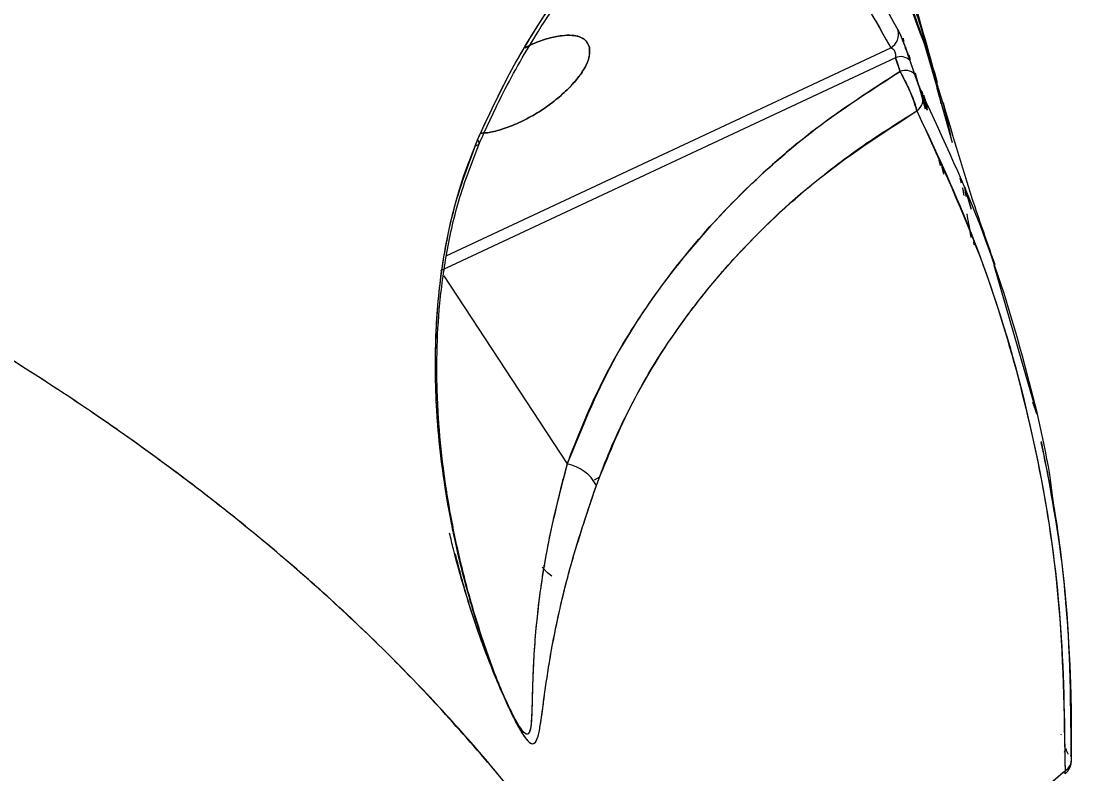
# Model space of a CAD drawing. Header units: millimetres. Extents: x -7083 to 7374, y -8368 to 7509.
# Drawn here: x 1833.7 to 1898.2, y -1765.4 to -1719.2 of the extents above; entities that cross this region are included whole.
import ezdxf

# ---------------------------------------------------------------- set-up
doc = ezdxf.new("R2010")
doc.units = ezdxf.units.MM
for name, color, linetype in [('DIKOM_ОБЪЕКТ', 7, 'Continuous'), ('DIKOM_РАЗМЕР_ЗОНА', 7, 'Continuous'), ('DIKOM_РАЗМЕР_ОБЪЕКТА', 7, 'Continuous')]:
    doc.layers.add(name, color=color, linetype=linetype)
doc.styles.add('style1', font='arial.ttf', dxfattribs={"width": 0.8})
doc.dimstyles.new('1-50', dxfattribs={"dimtxt": 300, "dimasz": 200, "dimexe": 100, "dimexo": 0, "dimgap": 100, "dimtad": 1, "dimtxsty": 'style1', "dimcen": 200, "dimclrd": 7, "dimclre": 7, "dimclrt": 7, "dimadec": 1, "dimazin": 2, "dimtfac": 1, "dimtmove": 0, "dimatfit": 2, "dimfxl": 0, "dimlwd": 25, "dimlwe": 18, "dimarcsym": 0})

# ---------------------------------------------------------------- blocks, each defined once
blk = doc.blocks.new('*D10')
at = {"layer": 'Defpoints', "color": 0, "transparency": 16777216}
for p in [(4593.55, 648.921), (-5583.425, 647.956), (4593.55, -5902.538)]:
    blk.add_point(p, dxfattribs=at)
at = {"layer": 'DIKOM_РАЗМЕР_ОБЪЕКТА', "color": 7, "lineweight": 18, "transparency": 16777216}
for p, q in [((4593.55, 648.921), (4593.55, -6002.538)), ((-5583.425, 647.956), (-5583.425, -6002.538))]:
    blk.add_line(p, q, dxfattribs=at)
at = {"layer": 'DIKOM_РАЗМЕР_ОБЪЕКТА', "color": 7, "lineweight": 25, "transparency": 16777216}
blk.add_line((-5383.425, -5902.538), (4393.55, -5902.538), dxfattribs=at)
at = {"layer": 'DIKOM_РАЗМЕР_ОБЪЕКТА', "color": 7, "transparency": 16777216}
for points in [[(-5383.425, -5869.204), (-5383.425, -5935.871), (-5583.425, -5902.538)], [(4393.55, -5869.204), (4393.55, -5935.871), (4593.55, -5902.538)]]:
    blk.add_solid(points, dxfattribs=at)
at = {"layer": 'DIKOM_РАЗМЕР_ОБЪЕКТА', "color": 7, "transparency": 16777216, "insert": (-226.127, -5649.366), "char_height": 300, "attachment_point": 5, "style": 'style1'}
blk.add_mtext('10150', dxfattribs=at)
blk = doc.blocks.new('*D11')
at = {"layer": 'Defpoints', "color": 0, "transparency": 16777216}
for p in [(-321.712, 5509.064), (-348.712, -4811.525), (5568.58, -4811.525)]:
    blk.add_point(p, dxfattribs=at)
at = {"layer": 'DIKOM_РАЗМЕР_ОБЪЕКТА', "color": 7, "lineweight": 18, "transparency": 16777216}
for p, q in [((-321.712, 5509.064), (5668.58, 5509.064)), ((-348.712, -4811.525), (5668.58, -4811.525))]:
    blk.add_line(p, q, dxfattribs=at)
at = {"layer": 'DIKOM_РАЗМЕР_ОБЪЕКТА', "color": 7, "lineweight": 25, "transparency": 16777216}
blk.add_line((5568.58, 5309.064), (5568.58, -4611.525), dxfattribs=at)
at = {"layer": 'DIKOM_РАЗМЕР_ОБЪЕКТА', "color": 7, "transparency": 16777216}
for points in [[(5535.247, 5309.064), (5601.913, 5309.064), (5568.58, 5509.064)], [(5535.247, -4611.525), (5601.913, -4611.525), (5568.58, -4811.525)]]:
    blk.add_solid(points, dxfattribs=at)
at = {"layer": 'DIKOM_РАЗМЕР_ОБЪЕКТА', "color": 7, "transparency": 16777216, "insert": (5315.306, 775.227), "char_height": 300, "attachment_point": 5, "rotation": 90, "style": 'style1'}
blk.add_mtext('10300', dxfattribs=at)
blk = doc.blocks.new('*D12')
at = {"layer": 'Defpoints', "color": 0, "transparency": 16777216}
for p in [(-621.712, 7509.064), (-373.605, -6811.526), (7273.891, -6811.526)]:
    blk.add_point(p, dxfattribs=at)
at = {"layer": 'DIKOM_РАЗМЕР_ЗОНА', "color": 7, "lineweight": 18, "transparency": 16777216}
for p, q in [((-621.712, 7509.064), (7373.891, 7509.064)), ((-373.605, -6811.526), (7373.891, -6811.526))]:
    blk.add_line(p, q, dxfattribs=at)
at = {"layer": 'DIKOM_РАЗМЕР_ЗОНА', "color": 7, "lineweight": 25, "transparency": 16777216}
blk.add_line((7273.891, 7309.064), (7273.891, -6611.526), dxfattribs=at)
at = {"layer": 'DIKOM_РАЗМЕР_ЗОНА', "color": 7, "transparency": 16777216}
for points in [[(7240.558, 7309.064), (7307.225, 7309.064), (7273.891, 7509.064)], [(7240.558, -6611.526), (7307.225, -6611.526), (7273.891, -6811.526)]]:
    blk.add_solid(points, dxfattribs=at)
at = {"layer": 'DIKOM_РАЗМЕР_ЗОНА', "color": 7, "transparency": 16777216, "insert": (7020.617, 1288.251), "char_height": 300, "attachment_point": 5, "rotation": 90, "style": 'style1'}
blk.add_mtext('14300', dxfattribs=at)
blk = doc.blocks.new('*D13')
at = {"layer": 'Defpoints', "color": 0, "transparency": 16777216}
for p in [(6593.528, 996.237), (-7083.425, 647.956), (6593.528, -8268.308)]:
    blk.add_point(p, dxfattribs=at)
at = {"layer": 'DIKOM_РАЗМЕР_ЗОНА', "color": 7, "lineweight": 18, "transparency": 16777216}
for p, q in [((6593.528, 996.237), (6593.528, -8368.308)), ((-7083.425, 647.956), (-7083.425, -8368.308))]:
    blk.add_line(p, q, dxfattribs=at)
at = {"layer": 'DIKOM_РАЗМЕР_ЗОНА', "color": 7, "lineweight": 25, "transparency": 16777216}
blk.add_line((-6883.425, -8268.308), (6393.528, -8268.308), dxfattribs=at)
at = {"layer": 'DIKOM_РАЗМЕР_ЗОНА', "color": 7, "transparency": 16777216}
for points in [[(-6883.425, -8234.975), (-6883.425, -8301.641), (-7083.425, -8268.308)], [(6393.528, -8234.975), (6393.528, -8301.641), (6593.528, -8268.308)]]:
    blk.add_solid(points, dxfattribs=at)
at = {"layer": 'DIKOM_РАЗМЕР_ЗОНА', "color": 7, "transparency": 16777216, "insert": (322.101, -8015.034), "char_height": 300, "attachment_point": 5, "style": 'style1'}
blk.add_mtext('13650', dxfattribs=at)

msp = doc.modelspace()

# ---------------------------------------------------------------- linework, layer by layer
at = {"layer": 'DIKOM_ОБЪЕКТ', "color": 7, "linetype": 'Continuous', "lineweight": 15}
for p, q in [((1887.826, -1720.683), (1887.781, -1720.301)), ((1859.778, -1733.641), (1887.002, -1720.885)), ((1868.541, -1720.809), (1868.539, -1720.805)), ((1887.287, -1721.491), (1859.421, -1734.549)), ((1887.572, -1722.337), (1887.287, -1721.491)), ((1888.213, -1721.615), (1888.122, -1721.339)), ((1888.179, -1721.656), (1888.464, -1722.5)), ((1889.978, -1723.564), (1889.268, -1721.323)), ((1888.788, -1723.365), (1888.478, -1722.422)), ((1888.487, -1722.432), (1888.663, -1723.051)), ((1889.135, -1724.64), (1888.743, -1723.253)), ((1889.004, -1724.023), (1888.947, -1723.584)), ((1889.911, -1723.626), (1890.767, -1726.695)), ((1889.231, -1724.714), (1888.965, -1723.903)), ((1889.998, -1723.947), (1889.978, -1723.866)), ((1890.204, -1724.276), (1890.154, -1724.119)), ((1889.944, -1727.766), (1890.006, -1728.034)), ((1890.042, -1728.119), (1889.993, -1727.875)), ((1890.122, -1728.164), (1890.241, -1728.583)), ((1890.26, -1728.628), (1890.143, -1728.212)), ((1891.327, -1729.184), (1891.25, -1728.879)), ((1891.921, -1730.76), (1891.528, -1729.42)), ((1891.528, -1729.42), (1891.623, -1729.99)), ((1891.528, -1729.42), (1891.927, -1730.78)), ((1891.622, -1729.987), (1891.528, -1729.42)), ((1892.117, -1732.961), (1892.087, -1732.78)), ((1892.097, -1732.808), (1892.126, -1732.981)), ((1893.312, -1734.214), (1895.943, -1743.304)), ((1859.619, -1734.852), (1867.178, -1746.387)), ((1895.943, -1743.304), (1895.701, -1742.6)), ((1869.171, -1747.19), (1868.838, -1747.37)), ((1865.741, -1752.571), (1865.805, -1752.659)), ((1863.969, -1762.03), (1864.072, -1762.189)), ((1864.269, -1762.488), (1864.294, -1762.527)), ((1897.44, -1762.972), (1897.442, -1762.95)), ((1897.442, -1762.95), (1897.441, -1762.963)), ((1898.068, -1764.564), (1898.075, -1764.501)), ((1897.681, -1765.371), (1897.673, -1765.199))]:
    msp.add_line(p, q, dxfattribs=at)
at = {"layer": 'DIKOM_ОБЪЕКТ', "color": 7, "linetype": 'Continuous', "lineweight": 15, "flags": 128}
for points in [[(1861.69, -1726.5), (1861.779, -1726.643), (1861.792, -1726.758), (1861.726, -1726.84), (1861.584, -1726.885), (1861.561, -1726.888)], [(1861.788, -1726.77), (1861.792, -1726.758), (1861.779, -1726.643), (1861.69, -1726.5)], [(1866.248, -1753.252), (1865.988, -1753.054), (1865.647, -1752.699)]]:
    msp.add_lwpolyline(points, dxfattribs=at)
at = {"layer": 'DIKOM_ОБЪЕКТ', "color": 7, "linetype": 'Continuous', "lineweight": 15}
for centre, radius, start, end in [((1886.517, -1720.052), 0.964, 300.20778, 16.20014), ((1887.609, -1722.246), 0.82, 45.94903, 113.07972), ((1887.896, -1723.089), 0.818, 46.04207, 113.25814), ((1888.049, -1723.994), 0.936, 306.00479, 16.73435), ((1866.689, -1748.941), 2.601, 28.5605, 79.16318), ((1897.359, -1763.779), 0.378, 316.20025, 352.58184), ((1897.361, -1763.78), 0.376, 316.57547, 352.62709), ((1897.243, -1764.489), 0.83, 301.20216, 18.00865), ((1897.286, -1764.491), 0.789, 354.50088, 19.09392), ((1897.213, -1764.465), 0.866, 302.06819, 349.25211)]:
    msp.add_arc(centre, radius, start, end, dxfattribs=at)
for points, knots in [([(1890.098, -1724.309), (1889.796, -1723.173), (1888.724, -1719.141), (1885.919, -1712.446), (1882.15, -1705.159), (1878.168, -1698.939), (1875.274, -1695.009), (1873.177, -1692.395), (1872.06, -1691.05), (1870.91, -1689.712), (1869.728, -1688.381), (1868.514, -1687.059), (1866.178, -1684.596), (1862.486, -1680.981), (1857.081, -1676.26), (1850.985, -1671.514), (1844.435, -1666.976), (1837.473, -1662.663), (1830.453, -1658.758), (1825.308, -1656.179), (1822.43, -1654.812), (1821.706, -1654.472), (1820.977, -1654.133), (1820.242, -1653.794), (1819.502, -1653.457), (1818.757, -1653.12), (1818.006, -1652.785), (1816.873, -1652.283), (1815.151, -1651.535), (1812.618, -1650.466), (1809.417, -1649.165), (1805.512, -1647.651), (1800.863, -1645.945), (1795.435, -1644.079), (1789.179, -1642.084), (1782.766, -1640.207), (1776.32, -1638.472), (1769.977, -1636.896), (1764.817, -1635.722), (1761.051, -1634.917), (1758.863, -1634.463), (1756.625, -1634.013), (1754.336, -1633.567), (1751.995, -1633.126), (1749.602, -1632.69), (1747.155, -1632.26), (1741.065, -1631.229), (1731.331, -1629.775), (1717.857, -1628.181), (1704.565, -1626.985), (1691.52, -1626.144), (1678.775, -1625.628), (1666.399, -1625.375), (1658.182, -1625.412), (1654.174, -1625.43)], [0, 0, 0, 0, 0.018388, 0.065235, 0.112865, 0.144731, 0.176938, 0.18543, 0.193946, 0.202484, 0.211047, 0.219632, 0.228241, 0.25945, 0.292187, 0.326453, 0.362247, 0.395011, 0.428959, 0.459812, 0.462892, 0.465981, 0.469078, 0.472184, 0.4753, 0.478424, 0.481556, 0.484698, 0.492536, 0.502845, 0.515625, 0.531009, 0.548904, 0.56931, 0.592227, 0.617655, 0.637898, 0.659492, 0.682436, 0.689454, 0.696589, 0.703841, 0.711211, 0.718698, 0.726302, 0.734024, 0.741862, 0.783595, 0.82371, 0.862205, 0.899082, 0.93434, 0.96798, 1, 1, 1, 1]), ([(1654.174, -1625.43), (1660.206, -1625.42), (1672.248, -1625.398), (1689.717, -1626.021), (1706.664, -1627.115), (1723.04, -1628.718), (1738.853, -1630.82), (1753.812, -1633.373), (1767.944, -1636.347), (1781.227, -1639.704), (1793.87, -1643.485), (1805.815, -1647.67), (1817.281, -1652.341), (1828.227, -1657.523), (1838.596, -1663.249), (1848.168, -1669.418), (1856.898, -1676.012), (1864.735, -1682.997), (1871.513, -1690.193), (1877.293, -1697.559), (1882.118, -1705.078), (1886.174, -1712.856), (1888.168, -1718.266), (1889.163, -1720.966)], [0, 0, 0, 0, 0.049192, 0.098197, 0.146954, 0.195582, 0.244195, 0.292909, 0.339036, 0.385421, 0.431645, 0.477638, 0.523501, 0.572107, 0.62079, 0.669667, 0.718838, 0.767884, 0.816666, 0.862527, 0.908356, 0.954249, 1, 1, 1, 1]), ([(1889.592, -1722.346), (1889.499, -1721.968), (1888.709, -1718.783), (1886.411, -1713.035), (1882.655, -1705.143), (1877.894, -1697.413), (1872.18, -1689.832), (1865.413, -1682.437), (1857.717, -1675.389), (1849.128, -1668.731), (1839.695, -1662.498), (1829.656, -1656.815), (1819.07, -1651.653), (1807.989, -1646.98), (1796.188, -1642.706), (1783.727, -1638.802), (1774.869, -1636.556), (1770.432, -1635.432)], [0, 0, 0, 0, 0.009286, 0.078279, 0.147032, 0.215693, 0.288572, 0.361682, 0.435201, 0.508842, 0.582039, 0.654961, 0.72362, 0.792335, 0.861248, 0.93051, 1, 1, 1, 1]), ([(1869.372, -1774.144), (1869.344, -1774.095), (1867.709, -1771.222), (1863.451, -1765.848), (1856.549, -1758.1), (1848.483, -1750.825), (1839.468, -1743.986), (1829.465, -1737.598), (1818.491, -1731.66), (1806.363, -1726.102), (1793.102, -1720.991), (1778.745, -1716.39), (1763.58, -1712.389), (1747.599, -1709.001), (1730.861, -1706.171), (1719.09, -1704.812), (1713.187, -1704.131)], [0, 0, 0, 0, 0.001329, 0.076857, 0.152379, 0.227428, 0.302231, 0.377012, 0.451992, 0.527396, 0.606653, 0.685405, 0.763867, 0.842287, 0.920914, 1, 1, 1, 1]), ([(1873.268, -1780.89), (1872.99, -1780.332), (1871.891, -1778.127), (1869.58, -1774.364), (1866.317, -1769.589), (1862.939, -1765.309), (1859.577, -1761.483), (1856.31, -1758.085), (1852.762, -1754.704), (1848.997, -1751.413), (1845.641, -1748.711), (1842.811, -1746.567), (1840.511, -1744.898), (1838.111, -1743.228), (1835.606, -1741.56), (1832.995, -1739.895), (1830.274, -1738.236), (1826.929, -1736.283), (1822.846, -1734.032), (1817.891, -1731.487), (1812.508, -1728.922), (1806.849, -1726.429), (1801.542, -1724.269), (1796.666, -1722.413), (1792.31, -1720.849), (1787.402, -1719.187), (1783.698, -1718.013), (1781.124, -1717.234), (1780.265, -1716.977), (1779.389, -1716.718), (1778.498, -1716.457), (1777.59, -1716.194), (1776.516, -1715.888), (1775.105, -1715.491), (1773.182, -1714.961), (1770.719, -1714.303), (1767.702, -1713.526), (1764.258, -1712.678), (1760.76, -1711.859), (1756.712, -1710.956), (1752.387, -1710.046), (1747.313, -1709.052), (1740.664, -1707.843), (1732.299, -1706.499), (1722.627, -1705.169), (1716.252, -1704.468), (1713.187, -1704.131)], [0, 0, 0, 0, 0.013827, 0.054629, 0.096024, 0.138013, 0.169162, 0.20094, 0.233346, 0.266383, 0.2981, 0.315326, 0.332851, 0.350674, 0.368797, 0.387219, 0.405939, 0.42496, 0.454605, 0.485743, 0.518375, 0.552501, 0.585092, 0.608444, 0.633094, 0.655519, 0.686149, 0.690441, 0.694798, 0.69922, 0.703708, 0.70826, 0.712877, 0.719812, 0.729319, 0.741399, 0.756051, 0.773276, 0.790984, 0.805796, 0.830193, 0.851021, 0.875183, 0.919858, 0.961464, 1, 1, 1, 1]), ([(1877.34, -1705.191), (1879.265, -1707.504), (1883.071, -1712.079), (1885.997, -1717.234), (1887.443, -1719.783)], [0, 0, 0, 0, 0.505641, 1, 1, 1, 1]), ([(1877.185, -1706.67), (1879.21, -1709.122), (1882.897, -1713.586), (1885.727, -1718.617), (1887.002, -1720.885)], [0, 0, 0, 0, 0.549186, 1, 1, 1, 1]), ([(1877.186, -1706.667), (1878.994, -1708.84), (1882.698, -1713.294), (1885.545, -1718.314), (1887.002, -1720.885)], [0, 0, 0, 0, 0.488048, 1, 1, 1, 1]), ([(1872.487, -1710.555), (1871.238, -1711.9), (1868.749, -1714.581), (1865.823, -1718.704), (1863.451, -1722.678), (1862.278, -1725.223), (1861.69, -1726.5)], [0, 0, 0, 0, 0.281271, 0.560348, 0.779394, 1, 1, 1, 1]), ([(1872.487, -1710.555), (1871.717, -1711.365), (1870.2, -1712.964), (1868.156, -1715.482), (1865.953, -1718.533), (1863.703, -1722.169), (1862.355, -1725.069), (1861.69, -1726.5)], [0, 0, 0, 0, 0.171223, 0.33764, 0.498608, 0.752478, 1, 1, 1, 1]), ([(1861.788, -1726.768), (1862.265, -1725.721), (1863.339, -1723.365), (1865.526, -1719.581), (1868.545, -1715.197), (1871.176, -1712.337), (1872.601, -1710.788)], [0, 0, 0, 0, 0.180312, 0.40601, 0.678357, 1, 1, 1, 1]), ([(1889.861, -1723.028), (1889.405, -1721.425), (1888.401, -1717.89), (1887.573, -1714.472), (1887.12, -1712.604)], [0, 0, 0, 0, 0.453368, 1, 1, 1, 1]), ([(1887.443, -1719.783), (1887.489, -1719.876), (1887.558, -1720.017), (1887.684, -1720.316), (1887.784, -1720.568), (1887.889, -1720.841), (1887.993, -1721.121), (1888.092, -1721.4), (1888.15, -1721.571), (1888.179, -1721.656)], [0, 0, 0, 0, 0.249175, 0.374627, 0.499141, 0.623941, 0.749131, 0.873833, 1, 1, 1, 1]), ([(1888.179, -1721.656), (1888.111, -1721.458), (1887.975, -1721.063), (1887.748, -1720.472), (1887.563, -1720.026), (1887.483, -1719.864), (1887.443, -1719.783)], [0, 0, 0, 0, 0.279463, 0.558584, 0.778892, 1, 1, 1, 1]), ([(1864.6, -1720.889), (1864.762, -1720.806), (1865.249, -1720.556), (1866.022, -1720.297), (1866.836, -1720.122), (1867.616, -1720.101), (1868.292, -1720.291), (1868.467, -1720.671), (1868.553, -1720.857)], [0, 0, 0, 0, 0.08503, 0.254986, 0.414521, 0.559917, 0.784665, 1, 1, 1, 1]), ([(1868.553, -1720.857), (1868.479, -1720.688), (1868.311, -1720.303), (1867.648, -1720.1), (1866.836, -1720.122), (1866.022, -1720.297), (1865.249, -1720.556), (1864.762, -1720.806), (1864.6, -1720.889)], [0, 0, 0, 0, 0.193543, 0.440043, 0.585726, 0.744996, 0.914964, 1, 1, 1, 1]), ([(1868.553, -1720.857), (1868.56, -1721.087), (1868.576, -1721.558), (1868.127, -1722.378), (1867.513, -1723.14), (1866.814, -1723.819), (1865.947, -1724.499), (1864.971, -1725.115), (1863.966, -1725.613), (1863.028, -1725.944), (1862.322, -1726.106), (1861.988, -1726.107), (1861.882, -1726.107)], [0, 0, 0, 0, 0.128952, 0.263543, 0.35061, 0.44615, 0.547928, 0.653272, 0.758615, 0.860393, 0.95593, 1, 1, 1, 1]), ([(1861.882, -1726.107), (1861.988, -1726.107), (1862.323, -1726.106), (1863.029, -1725.943), (1863.966, -1725.613), (1864.971, -1725.115), (1865.947, -1724.499), (1866.813, -1723.82), (1867.512, -1723.14), (1868.152, -1722.348), (1868.586, -1721.527), (1868.563, -1721.062), (1868.553, -1720.857)], [0, 0, 0, 0, 0.044253, 0.139628, 0.241408, 0.346754, 0.4521, 0.55388, 0.649255, 0.736493, 0.884103, 1, 1, 1, 1]), ([(1887.002, -1720.885), (1887.046, -1720.901), (1887.109, -1720.924), (1887.185, -1721.01), (1887.23, -1721.084), (1887.265, -1721.174), (1887.287, -1721.276), (1887.297, -1721.386), (1887.291, -1721.455), (1887.287, -1721.491)], [0, 0, 0, 0, 0.275413, 0.392519, 0.499365, 0.611888, 0.729686, 0.857751, 1, 1, 1, 1]), ([(1887.002, -1720.885), (1887.032, -1720.894), (1887.088, -1720.912), (1887.169, -1720.984), (1887.23, -1721.08), (1887.268, -1721.184), (1887.298, -1721.325), (1887.292, -1721.424), (1887.287, -1721.491)], [0, 0, 0, 0, 0.186542, 0.355964, 0.512483, 0.626854, 0.744047, 1, 1, 1, 1]), ([(1887.287, -1721.491), (1887.341, -1721.649), (1887.435, -1721.931), (1887.531, -1722.213), (1887.572, -1722.337)], [0, 0, 0, 0, 0.56, 1, 1, 1, 1]), ([(1888.464, -1722.5), (1888.41, -1722.343), (1888.315, -1722.062), (1888.221, -1721.78), (1888.179, -1721.656)], [0, 0, 0, 0, 0.56, 1, 1, 1, 1]), ([(1887.572, -1722.337), (1885.818, -1723.471), (1882.316, -1725.734), (1877.713, -1729.802), (1873.474, -1734.556), (1869.752, -1740.066), (1868.037, -1744.278), (1867.178, -1746.387)], [0, 0, 0, 0, 0.186758, 0.372879, 0.560485, 0.779855, 1, 1, 1, 1]), ([(1867.178, -1746.387), (1867.807, -1744.787), (1869.067, -1741.583), (1871.739, -1737.063), (1874.935, -1732.815), (1878.675, -1728.913), (1882.861, -1725.357), (1886.003, -1723.343), (1887.572, -1722.337)], [0, 0, 0, 0, 0.166427, 0.333158, 0.499858, 0.666545, 0.833401, 1, 1, 1, 1]), ([(1888.599, -1724.751), (1888.562, -1724.607), (1888.488, -1724.319), (1888.232, -1723.673), (1887.911, -1722.97), (1887.686, -1722.549), (1887.572, -1722.337)], [0, 0, 0, 0, 0.249981, 0.499714, 0.749408, 1, 1, 1, 1]), ([(1887.572, -1722.337), (1887.697, -1722.571), (1887.95, -1723.044), (1888.277, -1723.779), (1888.505, -1724.376), (1888.568, -1724.627), (1888.599, -1724.751)], [0, 0, 0, 0, 0.27585, 0.55754, 0.780075, 1, 1, 1, 1]), ([(1888.464, -1722.5), (1888.503, -1722.613), (1888.561, -1722.782), (1888.652, -1723.024), (1888.72, -1723.201), (1888.787, -1723.366), (1888.87, -1723.565), (1888.915, -1723.661), (1888.945, -1723.724)], [0, 0, 0, 0, 0.250036, 0.375816, 0.500381, 0.625167, 0.750599, 1, 1, 1, 1]), ([(1888.945, -1723.724), (1888.911, -1723.651), (1888.841, -1723.503), (1888.698, -1723.146), (1888.566, -1722.795), (1888.498, -1722.599), (1888.464, -1722.5)], [0, 0, 0, 0, 0.280262, 0.559366, 0.779353, 1, 1, 1, 1]), ([(1889.796, -1723.047), (1889.966, -1723.565), (1890.328, -1724.668), (1890.563, -1725.808), (1890.688, -1726.412)], [0, 0, 0, 0, 0.469257, 1, 1, 1, 1]), ([(1897.004, -1749.059), (1896.982, -1748.865), (1896.671, -1746.079), (1895.317, -1740.415), (1892.843, -1732.099), (1890.246, -1726.519), (1888.945, -1723.724)], [0, 0, 0, 0, 0.021737, 0.31269, 0.65583, 1, 1, 1, 1]), ([(1889.018, -1723.788), (1889.027, -1723.813), (1889.132, -1724.111), (1889.188, -1724.422), (1889.239, -1724.708)], [0, 0, 0, 0, 0.083087, 1, 1, 1, 1]), ([(1893.395, -1734.187), (1892.976, -1733.005), (1891.812, -1729.719), (1890.844, -1726.398), (1890.225, -1724.272)], [0, 0, 0, 0, 0.359737, 1, 1, 1, 1]), ([(1868.973, -1747.698), (1869.664, -1745.983), (1871.042, -1742.561), (1874.045, -1737.773), (1877.888, -1733.085), (1882.671, -1728.597), (1886.622, -1726.033), (1888.599, -1724.751)], [0, 0, 0, 0, 0.186878, 0.372756, 0.560226, 0.780002, 1, 1, 1, 1]), ([(1868.973, -1747.698), (1869.248, -1746.965), (1869.812, -1745.461), (1870.865, -1743.211), (1872.041, -1741.045), (1873.357, -1738.941), (1874.823, -1736.872), (1876.737, -1734.496), (1879.133, -1731.936), (1882.115, -1729.247), (1885.264, -1726.829), (1887.548, -1725.406), (1888.599, -1724.751)], [0, 0, 0, 0, 0.079329, 0.162671, 0.24989, 0.326002, 0.409541, 0.50025, 0.624941, 0.749356, 0.88463, 1, 1, 1, 1]), ([(1888.599, -1724.751), (1889.709, -1727.116), (1891.924, -1731.84), (1894.389, -1739.188), (1896.313, -1747.159), (1897.564, -1755.799), (1897.637, -1762.063), (1897.673, -1765.199)], [0, 0, 0, 0, 0.187054, 0.373578, 0.559887, 0.779614, 1, 1, 1, 1]), ([(1888.599, -1724.751), (1890.043, -1727.894), (1892.942, -1734.206), (1895.748, -1744.181), (1897.509, -1754.487), (1897.618, -1761.631), (1897.673, -1765.199)], [0, 0, 0, 0, 0.247897, 0.497709, 0.749053, 1, 1, 1, 1]), ([(1861.69, -1726.5), (1861.355, -1727.342), (1860.67, -1729.064), (1859.931, -1731.868), (1859.336, -1735.213), (1859.033, -1739.144), (1859.128, -1743.028), (1859.471, -1746.447), (1859.92, -1749.308), (1860.472, -1751.922), (1861.065, -1754.22), (1861.685, -1756.301), (1862.347, -1758.25), (1862.956, -1759.831), (1863.434, -1760.952), (1863.928, -1762.024), (1864.396, -1762.887), (1864.77, -1763.375), (1864.989, -1763.539), (1865.16, -1763.53), (1865.324, -1763.338), (1865.473, -1762.831), (1865.605, -1761.986), (1865.743, -1760.939), (1865.949, -1759.416), (1866.301, -1757.24), (1866.933, -1754.34), (1867.789, -1751.179), (1868.578, -1748.86), (1868.973, -1747.698)], [0, 0, 0, 0, 0.039742, 0.081241, 0.124816, 0.185356, 0.249423, 0.290749, 0.332789, 0.374196, 0.406561, 0.436536, 0.470211, 0.499317, 0.515779, 0.530814, 0.562329, 0.57786, 0.593889, 0.608987, 0.625461, 0.654491, 0.688432, 0.718233, 0.750629, 0.812861, 0.875439, 0.937563, 1, 1, 1, 1]), ([(1861.69, -1726.5), (1861.134, -1727.99), (1860.023, -1730.972), (1859.235, -1735.808), (1859.005, -1740.687), (1859.316, -1745.571), (1860.084, -1750.389), (1861.064, -1754.313), (1862.025, -1757.345), (1862.828, -1759.538), (1863.69, -1761.568), (1864.498, -1763.099), (1865.035, -1763.643), (1865.315, -1763.405), (1865.513, -1762.656), (1865.682, -1761.411), (1865.96, -1759.281), (1866.479, -1756.262), (1867.443, -1752.261), (1868.464, -1749.218), (1868.973, -1747.698)], [0, 0, 0, 0, 0.069382, 0.138832, 0.208606, 0.278052, 0.348159, 0.418735, 0.4541, 0.489907, 0.525967, 0.562455, 0.594839, 0.62705, 0.659044, 0.706141, 0.752666, 0.835464, 0.917837, 1, 1, 1, 1]), ([(1863.855, -1761.746), (1863.68, -1761.388), (1863.318, -1760.646), (1862.593, -1758.852), (1861.804, -1756.595), (1861.053, -1754.016), (1860.461, -1751.603), (1859.971, -1749.181), (1859.557, -1746.494), (1859.253, -1743.39), (1859.161, -1740.143), (1859.316, -1736.839), (1859.735, -1733.59), (1860.488, -1730.144), (1861.344, -1727.921), (1861.788, -1726.768)], [0, 0, 0, 0, 0.043135, 0.089275, 0.174754, 0.249735, 0.314387, 0.37981, 0.451469, 0.535706, 0.632682, 0.71421, 0.803069, 0.897913, 1, 1, 1, 1]), ([(1891.488, -1729.926), (1891.478, -1729.84), (1891.459, -1729.682), (1891.417, -1729.531), (1891.398, -1729.462)], [0, 0, 0, 0, 0.547569, 1, 1, 1, 1]), ([(1891.926, -1732.515), (1891.915, -1732.445), (1891.841, -1731.964), (1891.75, -1731.475), (1891.672, -1731.058)], [0, 0, 0, 0, 0.144587, 1, 1, 1, 1]), ([(1898.064, -1764.627), (1898.072, -1763.976), (1898.086, -1762.805), (1898.068, -1761.254), (1898.038, -1760.049), (1898.001, -1759.052), (1897.958, -1758.125), (1897.904, -1757.186), (1897.84, -1756.239), (1897.634, -1753.624), (1897.237, -1749.861), (1896.523, -1746.505), (1896.217, -1745.068)], [0, 0, 0, 0, 0.097435, 0.175149, 0.233194, 0.279145, 0.325897, 0.373666, 0.421881, 0.470096, 0.773156, 1, 1, 1, 1]), ([(1896.219, -1745.012), (1896.757, -1747.846), (1897.944, -1754.109), (1898.001, -1760.652), (1898.032, -1764.232)], [0, 0, 0, 0, 0.452703, 1, 1, 1, 1]), ([(1867.178, -1746.387), (1866.785, -1747.92), (1865.996, -1750.991), (1865.365, -1755.094), (1865.113, -1758.243), (1865.043, -1760.509), (1865.017, -1761.862), (1864.94, -1762.724), (1864.76, -1763.059), (1864.377, -1762.726), (1864.003, -1762.023), (1863.855, -1761.746)], [0, 0, 0, 0, 0.183066, 0.366893, 0.551125, 0.653888, 0.756661, 0.825115, 0.892098, 0.957392, 1, 1, 1, 1]), ([(1867.178, -1746.387), (1867.056, -1746.836), (1866.805, -1747.757), (1866.478, -1749.094), (1866.187, -1750.405), (1865.93, -1751.697), (1865.722, -1752.885), (1865.543, -1754.073), (1865.382, -1755.304), (1865.258, -1756.511), (1865.17, -1757.635), (1865.106, -1758.708), (1865.063, -1759.835), (1865.035, -1760.948), (1865.009, -1761.927), (1864.957, -1762.574), (1864.855, -1762.885), (1864.73, -1762.97), (1864.546, -1762.877), (1864.358, -1762.613), (1864.268, -1762.485)], [0, 0, 0, 0, 0.055022, 0.112852, 0.16908, 0.224841, 0.28495, 0.331903, 0.39252, 0.46408, 0.514922, 0.570386, 0.641334, 0.712384, 0.783956, 0.856221, 0.89446, 0.9285, 0.965403, 1, 1, 1, 1]), ([(1863.183, -1760.351), (1863.182, -1760.35), (1863.055, -1760.073), (1862.672, -1759.155), (1862.061, -1757.595), (1861.379, -1755.634), (1860.763, -1753.638), (1860.295, -1751.963), (1860.06, -1750.947), (1859.984, -1750.619)], [0, 0, 0, 0, 0.0005, 0.101269, 0.303229, 0.503539, 0.703553, 0.904005, 1, 1, 1, 1]), ([(1863.316, -1760.629), (1863.247, -1760.483), (1862.968, -1759.89), (1862.192, -1757.957), (1861.186, -1755.206), (1860.586, -1752.867), (1860.334, -1751.884)], [0, 0, 0, 0, 0.060544, 0.245086, 0.682743, 1, 1, 1, 1]), ([(1897.87, -1764.177), (1897.862, -1764.159), (1897.819, -1764.072), (1897.772, -1763.936), (1897.734, -1763.828)], [0, 0, 0, 0, 0.20142, 1, 1, 1, 1]), ([(1897.681, -1765.374), (1897.736, -1765.323), (1897.845, -1765.221), (1897.968, -1765.007), (1898.048, -1764.79), (1898.061, -1764.643), (1898.065, -1764.585)], [0, 0, 0, 0, 0.274933, 0.549627, 0.821069, 1, 1, 1, 1]), ([(1897.673, -1765.199), (1896.913, -1765.839), (1895.236, -1767.251), (1892.763, -1769.64), (1890.331, -1772.28), (1888.105, -1775.024), (1885.895, -1778.105), (1883.82, -1781.472), (1881.881, -1785.265), (1880.414, -1788.683), (1879.706, -1790.964), (1879.424, -1791.873)], [0, 0, 0, 0, 0.08956, 0.197597, 0.310308, 0.414357, 0.518262, 0.655689, 0.776223, 0.910847, 1, 1, 1, 1]), ([(1897.673, -1765.199), (1896.052, -1766.61), (1892.819, -1769.425), (1888.59, -1774.267), (1884.723, -1779.787), (1881.51, -1785.686), (1880.097, -1789.957), (1879.449, -1791.915)], [0, 0, 0, 0, 0.193509, 0.386046, 0.580132, 0.807443, 1, 1, 1, 1])]:
    msp.add_open_spline(points, degree=3, knots=knots, dxfattribs=at)

# ---------------------------------------------------------------- dimensions: what is measured, and where the dimension line sits
at = {"layer": 'DIKOM_РАЗМЕР_ЗОНА'}
dim = msp.add_linear_dim(base=(7273.891, -6811.526), p1=(-621.712, 7509.064), p2=(-373.605, -6811.526), angle=90, text='14300', dimstyle='1-50', dxfattribs=at)
dim.commit()
dim.dimension.update_dxf_attribs({"geometry": '*D12', "text_midpoint": (7273.891, 1288.251), "dimtype": 160})
dim = msp.add_linear_dim(base=(6593.528, -8268.308), p1=(-7083.425, 647.956), p2=(6593.528, 996.237), text='13650', dimstyle='1-50', dxfattribs=at)
dim.commit()
dim.dimension.update_dxf_attribs({"geometry": '*D13', "text_midpoint": (322.101, -8268.308), "dimtype": 160})
at = {"layer": 'DIKOM_РАЗМЕР_ОБЪЕКТА'}
dim = msp.add_linear_dim(base=(5568.58, -4811.525), p1=(-321.712, 5509.064), p2=(-348.712, -4811.525), angle=90, text='10300', dimstyle='1-50', dxfattribs=at)
dim.commit()
dim.dimension.update_dxf_attribs({"geometry": '*D11', "text_midpoint": (5568.58, 775.227), "dimtype": 160})
dim = msp.add_linear_dim(base=(4593.55, -5902.538), p1=(-5583.425, 647.956), p2=(4593.55, 648.921), text='10150', dimstyle='1-50', dxfattribs=at)
dim.commit()
dim.dimension.update_dxf_attribs({"geometry": '*D10', "text_midpoint": (-226.127, -5902.538), "dimtype": 160})

doc.saveas('drawing.dxf')
